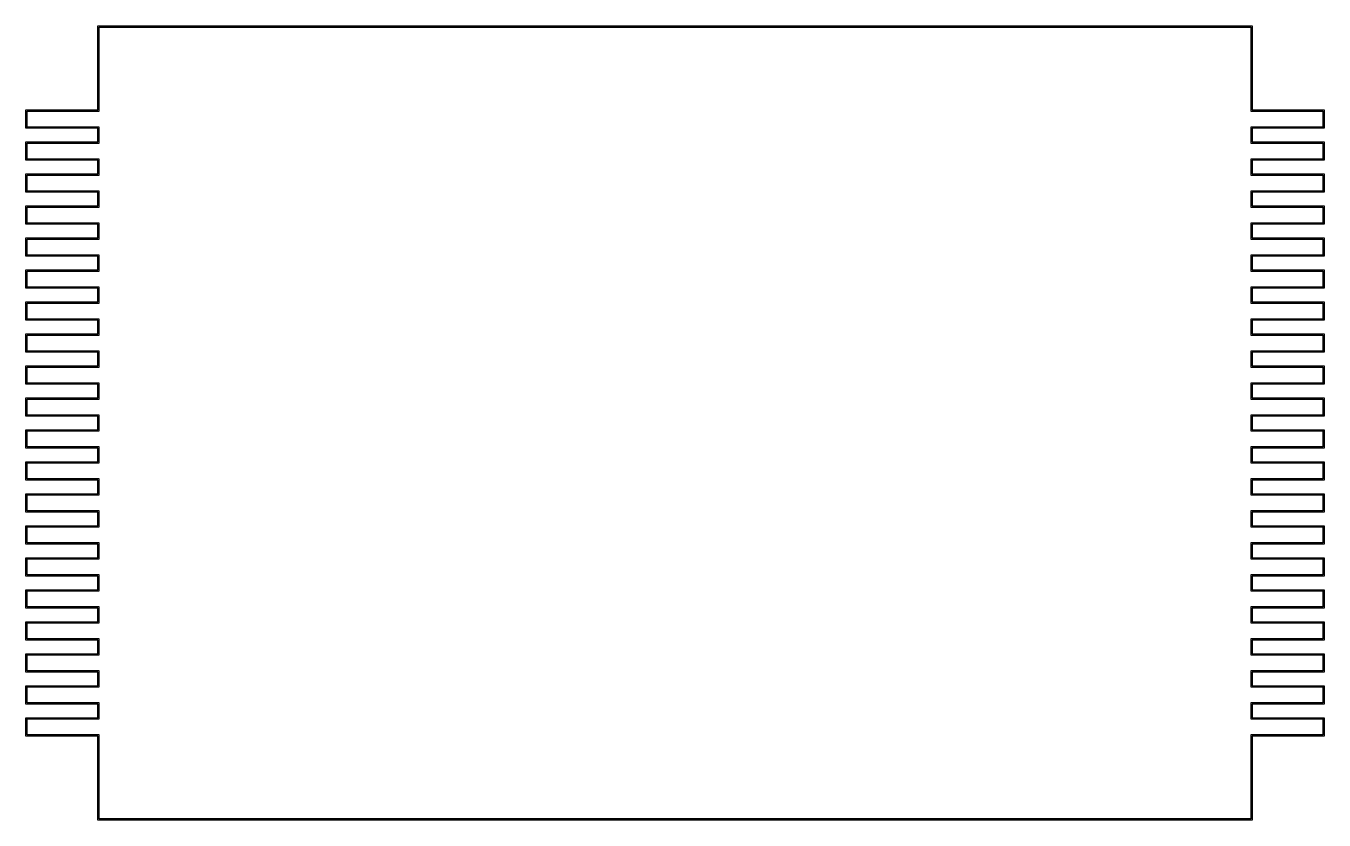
# Model space of a CAD drawing. Header units: millimetres. Extents: x -81 to 81, y -50 to 50.
import ezdxf

# ---------------------------------------------------------------- set-up
doc = ezdxf.new("R2010")
doc.units = ezdxf.units.MM
doc.layers.get('0').update_dxf_attribs({"linetype": 'CONTINUOUS'})

msp = doc.modelspace()

# ---------------------------------------------------------------- linework, layer by layer
for points in [[(81.13, -39.13), (72.13, -39.13), (72.13, -49.63), (-72.13, -49.63), (-72.13, -39.13), (-81.13, -39.13), (-81.13, -36.87), (-72.13, -36.87), (-72.13, -35.13), (-81.13, -35.13), (-81.13, -32.87), (-72.13, -32.87), (-72.13, -31.13), (-81.13, -31.13), (-81.13, -28.87), (-72.13, -28.87), (-72.13, -27.13), (-81.13, -27.13), (-81.13, -24.87), (-72.13, -24.87), (-72.13, -23.13), (-81.13, -23.13), (-81.13, -20.87), (-72.13, -20.87), (-72.13, -19.13), (-81.13, -19.13), (-81.13, -16.87), (-72.13, -16.87), (-72.13, -15.13), (-81.13, -15.13), (-81.13, -12.87), (-72.13, -12.87), (-72.13, -11.13), (-81.13, -11.13), (-81.13, -8.87), (-72.13, -8.87), (-72.13, -7.13), (-81.13, -7.13), (-81.13, -4.87), (-72.13, -4.87), (-72.13, -3.13), (-81.13, -3.13), (-81.13, -0.87), (-72.13, -0.87), (-72.13, 0.87), (-81.13, 0.87), (-81.13, 3.13), (-72.13, 3.13), (-72.13, 4.87), (-81.13, 4.87), (-81.13, 7.13), (-72.13, 7.13), (-72.13, 8.87), (-81.13, 8.87), (-81.13, 11.13), (-72.13, 11.13), (-72.13, 12.87), (-81.13, 12.87), (-81.13, 15.13), (-72.13, 15.13), (-72.13, 16.87), (-81.13, 16.87), (-81.13, 19.13), (-72.13, 19.13), (-72.13, 20.87), (-81.13, 20.87), (-81.13, 23.13), (-72.13, 23.13), (-72.13, 24.87), (-81.13, 24.87), (-81.13, 27.13), (-72.13, 27.13), (-72.13, 28.87), (-81.13, 28.87), (-81.13, 31.13), (-72.13, 31.13), (-72.13, 32.87), (-81.13, 32.87), (-81.13, 35.13), (-72.13, 35.13), (-72.13, 36.87), (-81.13, 36.87), (-81.13, 39.13), (-72.13, 39.13), (-72.13, 49.63), (72.13, 49.63), (72.13, 39.13), (81.13, 39.13), (81.13, 36.87), (72.13, 36.87), (72.13, 35.13), (81.13, 35.13), (81.13, 32.87), (72.13, 32.87), (72.13, 31.13), (81.13, 31.13), (81.13, 28.87), (72.13, 28.87), (72.13, 27.13), (81.13, 27.13), (81.13, 24.87), (72.13, 24.87), (72.13, 23.13), (81.13, 23.13), (81.13, 20.87), (72.13, 20.87), (72.13, 19.13), (81.13, 19.13), (81.13, 16.87), (72.13, 16.87), (72.13, 15.13), (81.13, 15.13), (81.13, 12.87), (72.13, 12.87), (72.13, 11.13), (81.13, 11.13), (81.13, 8.87), (72.13, 8.87), (72.13, 7.13), (81.13, 7.13), (81.13, 4.87), (72.13, 4.87), (72.13, 3.13), (81.13, 3.13), (81.13, 0.87), (72.13, 0.87), (72.13, -0.87), (81.13, -0.87), (81.13, -3.13), (72.13, -3.13), (72.13, -4.87), (81.13, -4.87), (81.13, -7.13), (72.13, -7.13), (72.13, -8.87), (81.13, -8.87), (81.13, -11.13), (72.13, -11.13), (72.13, -12.87), (81.13, -12.87), (81.13, -15.13), (72.13, -15.13), (72.13, -16.87), (81.13, -16.87), (81.13, -19.13), (72.13, -19.13), (72.13, -20.87), (81.13, -20.87), (81.13, -23.13), (72.13, -23.13), (72.13, -24.87), (81.13, -24.87), (81.13, -27.13), (72.13, -27.13), (72.13, -28.87), (81.13, -28.87), (81.13, -31.13), (72.13, -31.13), (72.13, -32.87), (81.13, -32.87), (81.13, -35.13), (72.13, -35.13), (72.13, -36.87), (81.13, -36.87)], [(-72, 39), (-72, 49.5), (72, 49.5), (72, 39), (81, 39), (81, 37), (72, 37), (72, 35), (81, 35), (81, 33), (72, 33), (72, 31), (81, 31), (81, 29), (72, 29), (72, 27), (81, 27), (81, 25), (72, 25), (72, 23), (81, 23), (81, 21), (72, 21), (72, 19), (81, 19), (81, 17), (72, 17), (72, 15), (81, 15), (81, 13), (72, 13), (72, 11), (81, 11), (81, 9), (72, 9), (72, 7), (81, 7), (81, 5), (72, 5), (72, 3), (81, 3), (81, 1), (72, 1), (72, -1), (81, -1), (81, -3), (72, -3), (72, -5), (81, -5), (81, -7), (72, -7), (72, -9), (81, -9), (81, -11), (72, -11), (72, -13), (81, -13), (81, -15), (72, -15), (72, -17), (81, -17), (81, -19), (72, -19), (72, -21), (81, -21), (81, -23), (72, -23), (72, -25), (81, -25), (81, -27), (72, -27), (72, -29), (81, -29), (81, -31), (72, -31), (72, -33), (81, -33), (81, -35), (72, -35), (72, -37), (81, -37), (81, -39), (72, -39), (72, -49.5), (-72, -49.5), (-72, -39), (-81, -39), (-81, -37), (-72, -37), (-72, -35), (-81, -35), (-81, -33), (-72, -33), (-72, -31), (-81, -31), (-81, -29), (-72, -29), (-72, -27), (-81, -27), (-81, -25), (-72, -25), (-72, -23), (-81, -23), (-81, -21), (-72, -21), (-72, -19), (-81, -19), (-81, -17), (-72, -17), (-72, -15), (-81, -15), (-81, -13), (-72, -13), (-72, -11), (-81, -11), (-81, -9), (-72, -9), (-72, -7), (-81, -7), (-81, -5), (-72, -5), (-72, -3), (-81, -3), (-81, -1), (-72, -1), (-72, 1), (-81, 1), (-81, 3), (-72, 3), (-72, 5), (-81, 5), (-81, 7), (-72, 7), (-72, 9), (-81, 9), (-81, 11), (-72, 11), (-72, 13), (-81, 13), (-81, 15), (-72, 15), (-72, 17), (-81, 17), (-81, 19), (-72, 19), (-72, 21), (-81, 21), (-81, 23), (-72, 23), (-72, 25), (-81, 25), (-81, 27), (-72, 27), (-72, 29), (-81, 29), (-81, 31), (-72, 31), (-72, 33), (-81, 33), (-81, 35), (-72, 35), (-72, 37), (-81, 37), (-81, 39)]]:
    msp.add_lwpolyline(points, close=True)

doc.saveas('drawing.dxf')
